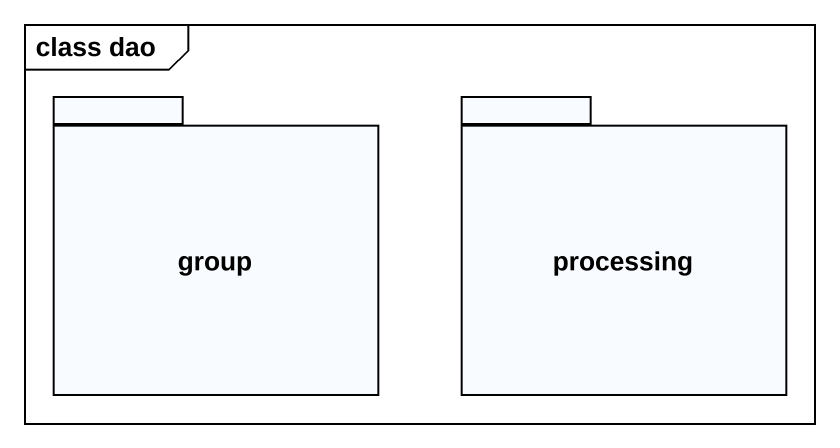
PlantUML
@startuml
mainframe class dao
package "group" as group_ {
}
package processing {
}
@enduml
